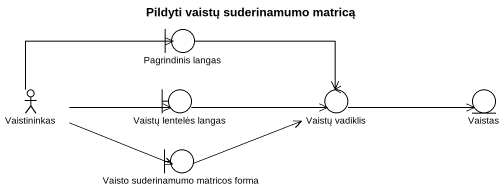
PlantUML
@startuml
title Pildyti vaistų suderinamumo matricą
boundary "Pagrindinis langas" as Pagrindinis_langas
actor Vaistininkas
boundary "Vaistų lentelės langas" as Vaistų_lentelės_langas
control "Vaistų vadiklis" as Vaistų_vadiklis
entity Vaistas
boundary "Vaisto suderinamumo matricos forma" as Vaisto_suderinamumo
Pagrindinis_langas -right-> Vaistų_vadiklis
Vaistininkas -right-> Pagrindinis_langas
Vaistininkas -right-> Vaistų_lentelės_langas
Vaistininkas -right-> Vaisto_suderinamumo
Vaistų_lentelės_langas -right-> Vaistų_vadiklis
Vaistų_vadiklis -right-> Vaistas
Vaisto_suderinamumo -right-> Vaistų_vadiklis
@enduml
